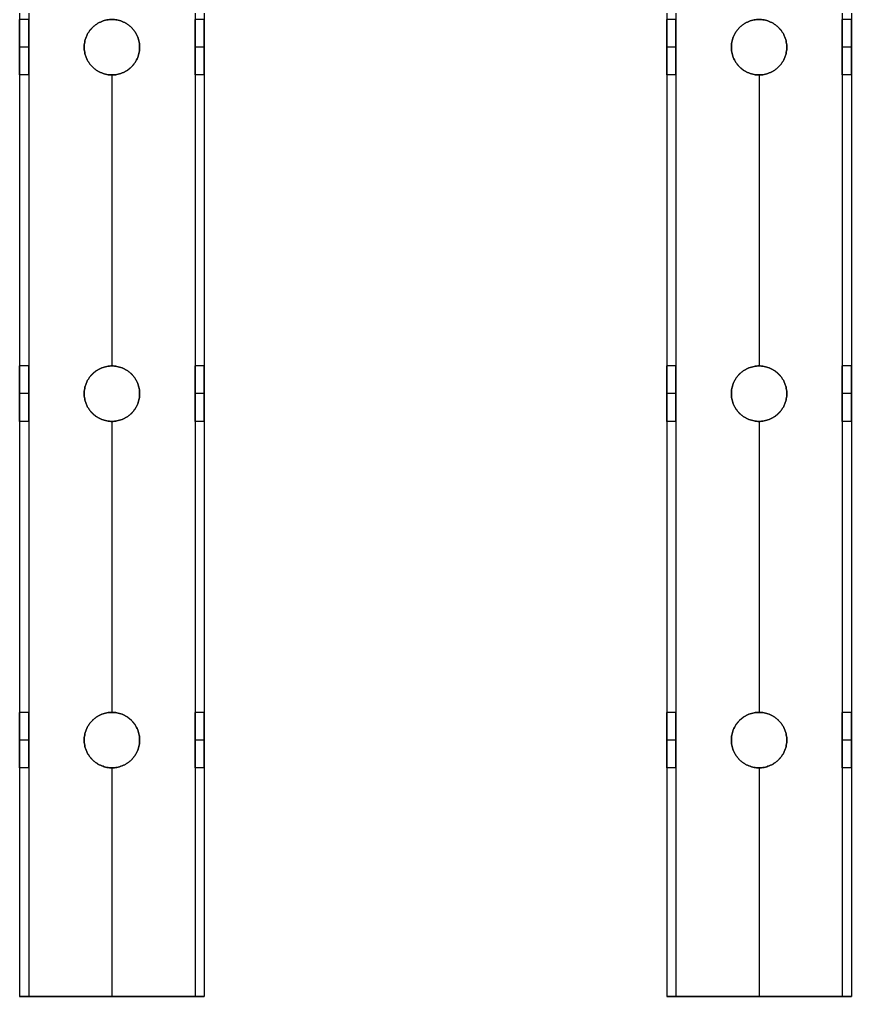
# Model space of a CAD drawing. Header units: millimetres. Extents: x 1279 to 9834, y -699 to 998.
# Drawn here: x 1538.6 to 1718.7, y -567 to -355.5 of the extents above; entities that cross this region are included whole.
import ezdxf

# ---------------------------------------------------------------- set-up
doc = ezdxf.new("R2010")
doc.units = ezdxf.units.MM
doc.header["$MEASUREMENT"] = 0
doc.layers.add('staal', color=7, linetype='Continuous', true_color=0x4c4c4c)

msp = doc.modelspace()

# ---------------------------------------------------------------- linework, layer by layer
at = {"layer": 'staal'}
for p, q in [((1540.62, -355.46, 1847.98), (1538.62, -355.46, 1847.98)), ((1558.62, -355.46, 1827.98), (1558.62, -355.46, 1829.98)), ((1578.62, -355.46, 1847.98), (1576.62, -355.46, 1847.98)), ((1680.7, -355.46, 1847.98), (1678.7, -355.46, 1847.98)), ((1698.7, -355.46, 1827.98), (1698.7, -355.46, 1829.98)), ((1718.7, -355.46, 1847.98), (1716.7, -355.46, 1847.98)), ((1540.62, -361.46, 1853.98), (1538.62, -361.46, 1853.98)), ((1540.62, -361.46, 1841.98), (1538.62, -361.46, 1841.98)), ((1552.62, -361.46, 1865.98), (1552.62, -361.46, 1867.98)), ((1552.62, -361.46, 1827.98), (1552.62, -361.46, 1829.98)), ((1564.62, -361.46, 1865.98), (1564.62, -361.46, 1867.98)), ((1564.62, -361.46, 1827.98), (1564.62, -361.46, 1829.98)), ((1578.62, -361.46, 1853.98), (1576.62, -361.46, 1853.98)), ((1578.62, -361.46, 1841.98), (1576.62, -361.46, 1841.98)), ((1680.7, -361.46, 1853.98), (1678.7, -361.46, 1853.98)), ((1680.7, -361.46, 1841.98), (1678.7, -361.46, 1841.98)), ((1692.7, -361.46, 1865.98), (1692.7, -361.46, 1867.98)), ((1692.7, -361.46, 1827.98), (1692.7, -361.46, 1829.98)), ((1704.7, -361.46, 1865.98), (1704.7, -361.46, 1867.98)), ((1704.7, -361.46, 1827.98), (1704.7, -361.46, 1829.98)), ((1718.7, -361.46, 1853.98), (1716.7, -361.46, 1853.98)), ((1718.7, -361.46, 1841.98), (1716.7, -361.46, 1841.98)), ((1540.62, -367.46, 1847.98), (1538.62, -367.46, 1847.98)), ((1558.62, -367.46, 1865.98), (1558.62, -367.46, 1867.98)), ((1558.62, -367.46, 1827.98), (1558.62, -367.46, 1829.98)), ((1578.62, -367.46, 1847.98), (1576.62, -367.46, 1847.98)), ((1680.7, -367.46, 1847.98), (1678.7, -367.46, 1847.98)), ((1698.7, -367.46, 1865.98), (1698.7, -367.46, 1867.98)), ((1698.7, -367.46, 1827.98), (1698.7, -367.46, 1829.98)), ((1718.7, -367.46, 1847.98), (1716.7, -367.46, 1847.98)), ((1540.62, -430.46, 1847.98), (1538.62, -430.46, 1847.98)), ((1558.62, -430.46, 1865.98), (1558.62, -430.46, 1867.98)), ((1558.62, -430.46, 1827.98), (1558.62, -430.46, 1829.98)), ((1578.62, -430.46, 1847.98), (1576.62, -430.46, 1847.98)), ((1680.7, -430.46, 1847.98), (1678.7, -430.46, 1847.98)), ((1698.7, -430.46, 1865.98), (1698.7, -430.46, 1867.98)), ((1698.7, -430.46, 1827.98), (1698.7, -430.46, 1829.98)), ((1718.7, -430.46, 1847.98), (1716.7, -430.46, 1847.98)), ((1540.62, -436.46, 1853.98), (1538.62, -436.46, 1853.98)), ((1540.62, -436.46, 1841.98), (1538.62, -436.46, 1841.98)), ((1552.62, -436.46, 1865.98), (1552.62, -436.46, 1867.98)), ((1552.62, -436.46, 1827.98), (1552.62, -436.46, 1829.98)), ((1564.62, -436.46, 1865.98), (1564.62, -436.46, 1867.98)), ((1564.62, -436.46, 1827.98), (1564.62, -436.46, 1829.98)), ((1578.62, -436.46, 1853.98), (1576.62, -436.46, 1853.98)), ((1578.62, -436.46, 1841.98), (1576.62, -436.46, 1841.98)), ((1680.7, -436.46, 1853.98), (1678.7, -436.46, 1853.98)), ((1680.7, -436.46, 1841.98), (1678.7, -436.46, 1841.98)), ((1692.7, -436.46, 1865.98), (1692.7, -436.46, 1867.98)), ((1692.7, -436.46, 1827.98), (1692.7, -436.46, 1829.98)), ((1704.7, -436.46, 1865.98), (1704.7, -436.46, 1867.98)), ((1704.7, -436.46, 1827.98), (1704.7, -436.46, 1829.98)), ((1718.7, -436.46, 1853.98), (1716.7, -436.46, 1853.98)), ((1718.7, -436.46, 1841.98), (1716.7, -436.46, 1841.98)), ((1540.62, -442.46, 1847.98), (1538.62, -442.46, 1847.98)), ((1558.62, -442.46, 1865.98), (1558.62, -442.46, 1867.98)), ((1558.62, -442.46, 1827.98), (1558.62, -442.46, 1829.98)), ((1578.62, -442.46, 1847.98), (1576.62, -442.46, 1847.98)), ((1680.7, -442.46, 1847.98), (1678.7, -442.46, 1847.98)), ((1698.7, -442.46, 1865.98), (1698.7, -442.46, 1867.98)), ((1698.7, -442.46, 1827.98), (1698.7, -442.46, 1829.98)), ((1718.7, -442.46, 1847.98), (1716.7, -442.46, 1847.98)), ((1540.62, -505.46, 1847.98), (1538.62, -505.46, 1847.98)), ((1558.62, -505.46, 1865.98), (1558.62, -505.46, 1867.98)), ((1558.62, -505.46, 1827.98), (1558.62, -505.46, 1829.98)), ((1578.62, -505.46, 1847.98), (1576.62, -505.46, 1847.98)), ((1680.7, -505.46, 1847.98), (1678.7, -505.46, 1847.98)), ((1698.7, -505.46, 1865.98), (1698.7, -505.46, 1867.98)), ((1698.7, -505.46, 1827.98), (1698.7, -505.46, 1829.98)), ((1718.7, -505.46, 1847.98), (1716.7, -505.46, 1847.98)), ((1540.62, -511.46, 1853.98), (1538.62, -511.46, 1853.98)), ((1540.62, -511.46, 1841.98), (1538.62, -511.46, 1841.98)), ((1552.62, -511.46, 1865.98), (1552.62, -511.46, 1867.98)), ((1552.62, -511.46, 1827.98), (1552.62, -511.46, 1829.98)), ((1564.62, -511.46, 1865.98), (1564.62, -511.46, 1867.98)), ((1564.62, -511.46, 1827.98), (1564.62, -511.46, 1829.98)), ((1578.62, -511.46, 1853.98), (1576.62, -511.46, 1853.98)), ((1578.62, -511.46, 1841.98), (1576.62, -511.46, 1841.98)), ((1680.7, -511.46, 1853.98), (1678.7, -511.46, 1853.98)), ((1680.7, -511.46, 1841.98), (1678.7, -511.46, 1841.98)), ((1692.7, -511.46, 1865.98), (1692.7, -511.46, 1867.98)), ((1692.7, -511.46, 1827.98), (1692.7, -511.46, 1829.98)), ((1704.7, -511.46, 1865.98), (1704.7, -511.46, 1867.98)), ((1704.7, -511.46, 1827.98), (1704.7, -511.46, 1829.98)), ((1718.7, -511.46, 1853.98), (1716.7, -511.46, 1853.98)), ((1718.7, -511.46, 1841.98), (1716.7, -511.46, 1841.98)), ((1540.62, -517.46, 1847.98), (1538.62, -517.46, 1847.98)), ((1558.62, -517.46, 1865.98), (1558.62, -517.46, 1867.98)), ((1558.62, -517.46, 1827.98), (1558.62, -517.46, 1829.98)), ((1578.62, -517.46, 1847.98), (1576.62, -517.46, 1847.98)), ((1680.7, -517.46, 1847.98), (1678.7, -517.46, 1847.98)), ((1698.7, -517.46, 1865.98), (1698.7, -517.46, 1867.98)), ((1698.7, -517.46, 1827.98), (1698.7, -517.46, 1829.98)), ((1718.7, -517.46, 1847.98), (1716.7, -517.46, 1847.98)), ((1538.62, -566.96, 1847.98), (1540.62, -566.96, 1847.98)), ((1558.62, -566.96, 1827.98), (1558.62, -566.96, 1829.98)), ((1558.62, -566.96, 1865.98), (1558.62, -566.96, 1867.98)), ((1576.62, -566.96, 1847.98), (1578.62, -566.96, 1847.98)), ((1678.7, -566.96, 1847.98), (1680.7, -566.96, 1847.98)), ((1698.7, -566.96, 1827.98), (1698.7, -566.96, 1829.98)), ((1698.7, -566.96, 1865.98), (1698.7, -566.96, 1867.98)), ((1716.7, -566.96, 1847.98), (1718.7, -566.96, 1847.98))]:
    msp.add_line(p, q, dxfattribs=at)
for points in [[(1538.62, 669.04, 1827.98), (1538.62, 51.04, 1827.98), (1538.62, -566.96, 1827.98)], [(1538.62, 669.04, 1867.98), (1538.62, 51.04, 1867.98), (1538.62, -566.96, 1867.98)], [(1540.62, 669.04, 1865.98), (1540.62, 51.04, 1865.98), (1540.62, -566.96, 1865.98)], [(1540.62, 669.04, 1829.98), (1540.62, 51.04, 1829.98), (1540.62, -566.96, 1829.98)], [(1576.62, 669.04, 1865.98), (1576.62, 51.04, 1865.98), (1576.62, -566.96, 1865.98)], [(1576.62, 669.04, 1829.98), (1576.62, 51.04, 1829.98), (1576.62, -566.96, 1829.98)], [(1578.62, 669.04, 1827.98), (1578.62, 51.04, 1827.98), (1578.62, -566.96, 1827.98)], [(1578.62, 669.04, 1867.98), (1578.62, 51.04, 1867.98), (1578.62, -566.96, 1867.98)], [(1678.7, 669.04, 1827.98), (1678.7, 51.04, 1827.98), (1678.7, -566.96, 1827.98)], [(1678.7, 669.04, 1867.98), (1678.7, 51.04, 1867.98), (1678.7, -566.96, 1867.98)], [(1680.7, 669.04, 1865.98), (1680.7, 51.04, 1865.98), (1680.7, -566.96, 1865.98)], [(1680.7, 669.04, 1829.98), (1680.7, 51.04, 1829.98), (1680.7, -566.96, 1829.98)], [(1716.7, 669.04, 1865.98), (1716.7, 51.04, 1865.98), (1716.7, -566.96, 1865.98)], [(1716.7, 669.04, 1829.98), (1716.7, 51.04, 1829.98), (1716.7, -566.96, 1829.98)], [(1718.7, 669.04, 1827.98), (1718.7, 51.04, 1827.98), (1718.7, -566.96, 1827.98)], [(1718.7, 669.04, 1867.98), (1718.7, 51.04, 1867.98), (1718.7, -566.96, 1867.98)], [(1538.62, -367.46, 1847.98), (1538.62, -398.96, 1847.98), (1538.62, -430.46, 1847.98)], [(1540.62, -367.46, 1847.98), (1540.62, -398.96, 1847.98), (1540.62, -430.46, 1847.98)], [(1558.62, -367.46, 1827.98), (1558.62, -398.96, 1827.98), (1558.62, -430.46, 1827.98)], [(1558.62, -367.46, 1867.98), (1558.62, -398.96, 1867.98), (1558.62, -430.46, 1867.98)], [(1558.62, -367.46, 1865.98), (1558.62, -398.96, 1865.98), (1558.62, -430.46, 1865.98)], [(1558.62, -367.46, 1829.98), (1558.62, -398.96, 1829.98), (1558.62, -430.46, 1829.98)], [(1576.62, -367.46, 1847.98), (1576.62, -398.96, 1847.98), (1576.62, -430.46, 1847.98)], [(1578.62, -367.46, 1847.98), (1578.62, -398.96, 1847.98), (1578.62, -430.46, 1847.98)], [(1678.7, -367.46, 1847.98), (1678.7, -398.96, 1847.98), (1678.7, -430.46, 1847.98)], [(1680.7, -367.46, 1847.98), (1680.7, -398.96, 1847.98), (1680.7, -430.46, 1847.98)], [(1698.7, -367.46, 1827.98), (1698.7, -398.96, 1827.98), (1698.7, -430.46, 1827.98)], [(1698.7, -367.46, 1867.98), (1698.7, -398.96, 1867.98), (1698.7, -430.46, 1867.98)], [(1698.7, -367.46, 1865.98), (1698.7, -398.96, 1865.98), (1698.7, -430.46, 1865.98)], [(1698.7, -367.46, 1829.98), (1698.7, -398.96, 1829.98), (1698.7, -430.46, 1829.98)], [(1716.7, -367.46, 1847.98), (1716.7, -398.96, 1847.98), (1716.7, -430.46, 1847.98)], [(1718.7, -367.46, 1847.98), (1718.7, -398.96, 1847.98), (1718.7, -430.46, 1847.98)], [(1538.62, -442.46, 1847.98), (1538.62, -473.96, 1847.98), (1538.62, -505.46, 1847.98)], [(1540.62, -442.46, 1847.98), (1540.62, -473.96, 1847.98), (1540.62, -505.46, 1847.98)], [(1558.62, -442.46, 1827.98), (1558.62, -473.96, 1827.98), (1558.62, -505.46, 1827.98)], [(1558.62, -442.46, 1867.98), (1558.62, -473.96, 1867.98), (1558.62, -505.46, 1867.98)], [(1558.62, -442.46, 1865.98), (1558.62, -473.96, 1865.98), (1558.62, -505.46, 1865.98)], [(1558.62, -442.46, 1829.98), (1558.62, -473.96, 1829.98), (1558.62, -505.46, 1829.98)], [(1576.62, -442.46, 1847.98), (1576.62, -473.96, 1847.98), (1576.62, -505.46, 1847.98)], [(1578.62, -442.46, 1847.98), (1578.62, -473.96, 1847.98), (1578.62, -505.46, 1847.98)], [(1678.7, -442.46, 1847.98), (1678.7, -473.96, 1847.98), (1678.7, -505.46, 1847.98)], [(1680.7, -442.46, 1847.98), (1680.7, -473.96, 1847.98), (1680.7, -505.46, 1847.98)], [(1698.7, -442.46, 1827.98), (1698.7, -473.96, 1827.98), (1698.7, -505.46, 1827.98)], [(1698.7, -442.46, 1867.98), (1698.7, -473.96, 1867.98), (1698.7, -505.46, 1867.98)], [(1698.7, -442.46, 1865.98), (1698.7, -473.96, 1865.98), (1698.7, -505.46, 1865.98)], [(1698.7, -442.46, 1829.98), (1698.7, -473.96, 1829.98), (1698.7, -505.46, 1829.98)], [(1716.7, -442.46, 1847.98), (1716.7, -473.96, 1847.98), (1716.7, -505.46, 1847.98)], [(1718.7, -442.46, 1847.98), (1718.7, -473.96, 1847.98), (1718.7, -505.46, 1847.98)], [(1538.62, -517.46, 1847.98), (1538.62, -542.21, 1847.98), (1538.62, -566.96, 1847.98)], [(1540.62, -517.46, 1847.98), (1540.62, -542.21, 1847.98), (1540.62, -566.96, 1847.98)], [(1558.62, -517.46, 1827.98), (1558.62, -542.21, 1827.98), (1558.62, -566.96, 1827.98)], [(1558.62, -517.46, 1867.98), (1558.62, -542.21, 1867.98), (1558.62, -566.96, 1867.98)], [(1558.62, -517.46, 1865.98), (1558.62, -542.21, 1865.98), (1558.62, -566.96, 1865.98)], [(1558.62, -517.46, 1829.98), (1558.62, -542.21, 1829.98), (1558.62, -566.96, 1829.98)], [(1576.62, -517.46, 1847.98), (1576.62, -542.21, 1847.98), (1576.62, -566.96, 1847.98)], [(1578.62, -517.46, 1847.98), (1578.62, -542.21, 1847.98), (1578.62, -566.96, 1847.98)], [(1678.7, -517.46, 1847.98), (1678.7, -542.21, 1847.98), (1678.7, -566.96, 1847.98)], [(1680.7, -517.46, 1847.98), (1680.7, -542.21, 1847.98), (1680.7, -566.96, 1847.98)], [(1698.7, -517.46, 1827.98), (1698.7, -542.21, 1827.98), (1698.7, -566.96, 1827.98)], [(1698.7, -517.46, 1867.98), (1698.7, -542.21, 1867.98), (1698.7, -566.96, 1867.98)], [(1698.7, -517.46, 1865.98), (1698.7, -542.21, 1865.98), (1698.7, -566.96, 1865.98)], [(1698.7, -517.46, 1829.98), (1698.7, -542.21, 1829.98), (1698.7, -566.96, 1829.98)], [(1716.7, -517.46, 1847.98), (1716.7, -542.21, 1847.98), (1716.7, -566.96, 1847.98)], [(1718.7, -517.46, 1847.98), (1718.7, -542.21, 1847.98), (1718.7, -566.96, 1847.98)], [(1538.62, -566.96, 1827.98), (1558.62, -566.96, 1827.98), (1578.62, -566.96, 1827.98)], [(1578.62, -566.96, 1867.98), (1558.62, -566.96, 1867.98), (1538.62, -566.96, 1867.98)], [(1538.62, -566.96, 1867.98), (1538.62, -566.96, 1847.98), (1538.62, -566.96, 1827.98)], [(1540.62, -566.96, 1829.98), (1540.62, -566.96, 1847.98), (1540.62, -566.96, 1865.98)], [(1540.62, -566.96, 1865.98), (1558.62, -566.96, 1865.98), (1576.62, -566.96, 1865.98)], [(1576.62, -566.96, 1829.98), (1558.62, -566.96, 1829.98), (1540.62, -566.96, 1829.98)], [(1576.62, -566.96, 1865.98), (1576.62, -566.96, 1847.98), (1576.62, -566.96, 1829.98)], [(1578.62, -566.96, 1827.98), (1578.62, -566.96, 1847.98), (1578.62, -566.96, 1867.98)], [(1678.7, -566.96, 1827.98), (1698.7, -566.96, 1827.98), (1718.7, -566.96, 1827.98)], [(1718.7, -566.96, 1867.98), (1698.7, -566.96, 1867.98), (1678.7, -566.96, 1867.98)], [(1678.7, -566.96, 1867.98), (1678.7, -566.96, 1847.98), (1678.7, -566.96, 1827.98)], [(1680.7, -566.96, 1829.98), (1680.7, -566.96, 1847.98), (1680.7, -566.96, 1865.98)], [(1680.7, -566.96, 1865.98), (1698.7, -566.96, 1865.98), (1716.7, -566.96, 1865.98)], [(1716.7, -566.96, 1829.98), (1698.7, -566.96, 1829.98), (1680.7, -566.96, 1829.98)], [(1716.7, -566.96, 1865.98), (1716.7, -566.96, 1847.98), (1716.7, -566.96, 1829.98)], [(1718.7, -566.96, 1827.98), (1718.7, -566.96, 1847.98), (1718.7, -566.96, 1867.98)]]:
    msp.add_open_spline(points, degree=2, dxfattribs=at)
for points, weights, knots in [([(1538.62, -361.46, 1853.98), (1538.62, -367.46, 1853.98), (1538.62, -367.46, 1847.98), (1538.62, -367.46, 1841.98), (1538.62, -361.46, 1841.98), (1538.62, -355.46, 1841.98), (1538.62, -355.46, 1847.98), (1538.62, -355.46, 1853.98), (1538.62, -361.46, 1853.98)], [1, 0.707106781187, 1, 0.707106781187, 1, 0.707106781187, 1, 0.707106781187, 1], [0, 0, 0, 7.853982, 7.853982, 15.707963, 15.707963, 23.561945, 23.561945, 31.415927, 31.415927, 31.415927]), ([(1540.62, -361.46, 1853.98), (1540.62, -355.46, 1853.98), (1540.62, -355.46, 1847.98), (1540.62, -355.46, 1841.98), (1540.62, -361.46, 1841.98), (1540.62, -367.46, 1841.98), (1540.62, -367.46, 1847.98), (1540.62, -367.46, 1853.98), (1540.62, -361.46, 1853.98)], [1, 0.707106781187, 1, 0.707106781187, 1, 0.707106781187, 1, 0.707106781187, 1], [-31.415927, -31.415927, -31.415927, -23.561945, -23.561945, -15.707963, -15.707963, -7.853982, -7.853982, 0, 0, 0]), ([(1552.62, -361.46, 1827.98), (1552.62, -367.46, 1827.98), (1558.62, -367.46, 1827.98), (1564.62, -367.46, 1827.98), (1564.62, -361.46, 1827.98), (1564.62, -355.46, 1827.98), (1558.62, -355.46, 1827.98), (1552.62, -355.46, 1827.98), (1552.62, -361.46, 1827.98)], [1, 0.707106781187, 1, 0.707106781187, 1, 0.707106781187, 1, 0.707106781187, 1], [0, 0, 0, 7.853982, 7.853982, 15.707963, 15.707963, 23.561945, 23.561945, 31.415927, 31.415927, 31.415927]), ([(1552.62, -361.46, 1867.98), (1552.62, -355.46, 1867.98), (1558.62, -355.46, 1867.98), (1564.62, -355.46, 1867.98), (1564.62, -361.46, 1867.98), (1564.62, -367.46, 1867.98), (1558.62, -367.46, 1867.98), (1552.62, -367.46, 1867.98), (1552.62, -361.46, 1867.98)], [1, 0.707106781187, 1, 0.707106781187, 1, 0.707106781187, 1, 0.707106781187, 1], [-31.415927, -31.415927, -31.415927, -23.561945, -23.561945, -15.707963, -15.707963, -7.853982, -7.853982, 0, 0, 0]), ([(1552.62, -361.46, 1865.98), (1552.62, -367.46, 1865.98), (1558.62, -367.46, 1865.98), (1564.62, -367.46, 1865.98), (1564.62, -361.46, 1865.98), (1564.62, -355.46, 1865.98), (1558.62, -355.46, 1865.98), (1552.62, -355.46, 1865.98), (1552.62, -361.46, 1865.98)], [0.999999860338, 0.707106851018, 1, 0.707106781187, 1, 0.707106781187, 1, 0.707106851018, 0.999999860338], [0, 0, 0, 7.853981, 7.853981, 15.707963, 15.707963, 23.561946, 23.561946, 31.415927, 31.415927, 31.415927]), ([(1552.62, -361.46, 1829.98), (1552.62, -355.46, 1829.98), (1558.62, -355.46, 1829.98), (1564.62, -355.46, 1829.98), (1564.62, -361.46, 1829.98), (1564.62, -367.46, 1829.98), (1558.62, -367.46, 1829.98), (1552.62, -367.46, 1829.98), (1552.62, -361.46, 1829.98)], [0.999999860338, 0.707106851018, 1, 0.707106781187, 1, 0.707106781187, 1, 0.707106851018, 0.999999860338], [-31.415927, -31.415927, -31.415927, -23.561946, -23.561946, -15.707963, -15.707963, -7.853981, -7.853981, 0, 0, 0]), ([(1552.62, -361.46, 1827.98), (1552.62, -367.46, 1827.98), (1558.62, -367.46, 1827.98), (1564.62, -367.46, 1827.98), (1564.62, -361.46, 1827.98), (1564.62, -355.46, 1827.98), (1558.62, -355.46, 1827.98), (1552.62, -355.46, 1827.98), (1552.62, -361.46, 1827.98)], [1, 0.707106781187, 1, 0.707106781187, 1, 0.707106781187, 1, 0.707106781187, 1], [0, 0, 0, 7.853982, 7.853982, 15.707963, 15.707963, 23.561945, 23.561945, 31.415927, 31.415927, 31.415927]), ([(1576.62, -361.46, 1853.98), (1576.62, -367.46, 1853.98), (1576.62, -367.46, 1847.98), (1576.62, -367.46, 1841.98), (1576.62, -361.46, 1841.98), (1576.62, -355.46, 1841.98), (1576.62, -355.46, 1847.98), (1576.62, -355.46, 1853.98), (1576.62, -361.46, 1853.98)], [1, 0.707106781187, 1, 0.707106781187, 1, 0.707106781187, 1, 0.707106781187, 1], [0, 0, 0, 7.853982, 7.853982, 15.707963, 15.707963, 23.561945, 23.561945, 31.415927, 31.415927, 31.415927]), ([(1578.62, -361.46, 1853.98), (1578.62, -355.46, 1853.98), (1578.62, -355.46, 1847.98), (1578.62, -355.46, 1841.98), (1578.62, -361.46, 1841.98), (1578.62, -367.46, 1841.98), (1578.62, -367.46, 1847.98), (1578.62, -367.46, 1853.98), (1578.62, -361.46, 1853.98)], [1, 0.707106781187, 1, 0.707106781187, 1, 0.707106781187, 1, 0.707106781187, 1], [-31.415927, -31.415927, -31.415927, -23.561945, -23.561945, -15.707963, -15.707963, -7.853982, -7.853982, 0, 0, 0]), ([(1678.7, -361.46, 1853.98), (1678.7, -367.46, 1853.98), (1678.7, -367.46, 1847.98), (1678.7, -367.46, 1841.98), (1678.7, -361.46, 1841.98), (1678.7, -355.46, 1841.98), (1678.7, -355.46, 1847.98), (1678.7, -355.46, 1853.98), (1678.7, -361.46, 1853.98)], [1, 0.707106781187, 1, 0.707106781187, 1, 0.707106781187, 1, 0.707106781187, 1], [0, 0, 0, 7.853982, 7.853982, 15.707963, 15.707963, 23.561945, 23.561945, 31.415927, 31.415927, 31.415927]), ([(1680.7, -361.46, 1853.98), (1680.7, -355.46, 1853.98), (1680.7, -355.46, 1847.98), (1680.7, -355.46, 1841.98), (1680.7, -361.46, 1841.98), (1680.7, -367.46, 1841.98), (1680.7, -367.46, 1847.98), (1680.7, -367.46, 1853.98), (1680.7, -361.46, 1853.98)], [1, 0.707106781187, 1, 0.707106781187, 1, 0.707106781187, 1, 0.707106781187, 1], [-31.415927, -31.415927, -31.415927, -23.561945, -23.561945, -15.707963, -15.707963, -7.853982, -7.853982, 0, 0, 0]), ([(1692.7, -361.46, 1827.98), (1692.7, -367.46, 1827.98), (1698.7, -367.46, 1827.98), (1704.7, -367.46, 1827.98), (1704.7, -361.46, 1827.98), (1704.7, -355.46, 1827.98), (1698.7, -355.46, 1827.98), (1692.7, -355.46, 1827.98), (1692.7, -361.46, 1827.98)], [1, 0.707106781187, 1, 0.707106781187, 1, 0.707106781187, 1, 0.707106781187, 1], [0, 0, 0, 7.853982, 7.853982, 15.707963, 15.707963, 23.561945, 23.561945, 31.415927, 31.415927, 31.415927]), ([(1692.7, -361.46, 1867.98), (1692.7, -355.46, 1867.98), (1698.7, -355.46, 1867.98), (1704.7, -355.46, 1867.98), (1704.7, -361.46, 1867.98), (1704.7, -367.46, 1867.98), (1698.7, -367.46, 1867.98), (1692.7, -367.46, 1867.98), (1692.7, -361.46, 1867.98)], [1, 0.707106781187, 1, 0.707106781187, 1, 0.707106781187, 1, 0.707106781187, 1], [-31.415927, -31.415927, -31.415927, -23.561945, -23.561945, -15.707963, -15.707963, -7.853982, -7.853982, 0, 0, 0]), ([(1692.7, -361.46, 1865.98), (1692.7, -367.46, 1865.98), (1698.7, -367.46, 1865.98), (1704.7, -367.46, 1865.98), (1704.7, -361.46, 1865.98), (1704.7, -355.46, 1865.98), (1698.7, -355.46, 1865.98), (1692.7, -355.46, 1865.98), (1692.7, -361.46, 1865.98)], [0.999999860338, 0.707106851018, 1, 0.707106781187, 1, 0.707106781187, 1, 0.707106851018, 0.999999860338], [0, 0, 0, 7.853981, 7.853981, 15.707963, 15.707963, 23.561946, 23.561946, 31.415927, 31.415927, 31.415927]), ([(1692.7, -361.46, 1829.98), (1692.7, -355.46, 1829.98), (1698.7, -355.46, 1829.98), (1704.7, -355.46, 1829.98), (1704.7, -361.46, 1829.98), (1704.7, -367.46, 1829.98), (1698.7, -367.46, 1829.98), (1692.7, -367.46, 1829.98), (1692.7, -361.46, 1829.98)], [0.999999860338, 0.707106851018, 1, 0.707106781187, 1, 0.707106781187, 1, 0.707106851018, 0.999999860338], [-31.415927, -31.415927, -31.415927, -23.561946, -23.561946, -15.707963, -15.707963, -7.853981, -7.853981, 0, 0, 0]), ([(1692.7, -361.46, 1827.98), (1692.7, -367.46, 1827.98), (1698.7, -367.46, 1827.98), (1704.7, -367.46, 1827.98), (1704.7, -361.46, 1827.98), (1704.7, -355.46, 1827.98), (1698.7, -355.46, 1827.98), (1692.7, -355.46, 1827.98), (1692.7, -361.46, 1827.98)], [1, 0.707106781187, 1, 0.707106781187, 1, 0.707106781187, 1, 0.707106781187, 1], [0, 0, 0, 7.853982, 7.853982, 15.707963, 15.707963, 23.561945, 23.561945, 31.415927, 31.415927, 31.415927]), ([(1716.7, -361.46, 1853.98), (1716.7, -367.46, 1853.98), (1716.7, -367.46, 1847.98), (1716.7, -367.46, 1841.98), (1716.7, -361.46, 1841.98), (1716.7, -355.46, 1841.98), (1716.7, -355.46, 1847.98), (1716.7, -355.46, 1853.98), (1716.7, -361.46, 1853.98)], [1, 0.707106781187, 1, 0.707106781187, 1, 0.707106781187, 1, 0.707106781187, 1], [0, 0, 0, 7.853982, 7.853982, 15.707963, 15.707963, 23.561945, 23.561945, 31.415927, 31.415927, 31.415927]), ([(1718.7, -361.46, 1853.98), (1718.7, -355.46, 1853.98), (1718.7, -355.46, 1847.98), (1718.7, -355.46, 1841.98), (1718.7, -361.46, 1841.98), (1718.7, -367.46, 1841.98), (1718.7, -367.46, 1847.98), (1718.7, -367.46, 1853.98), (1718.7, -361.46, 1853.98)], [1, 0.707106781187, 1, 0.707106781187, 1, 0.707106781187, 1, 0.707106781187, 1], [-31.415927, -31.415927, -31.415927, -23.561945, -23.561945, -15.707963, -15.707963, -7.853982, -7.853982, 0, 0, 0]), ([(1538.62, -436.46, 1853.98), (1538.62, -442.46, 1853.98), (1538.62, -442.46, 1847.98), (1538.62, -442.46, 1841.98), (1538.62, -436.46, 1841.98), (1538.62, -430.46, 1841.98), (1538.62, -430.46, 1847.98), (1538.62, -430.46, 1853.98), (1538.62, -436.46, 1853.98)], [1, 0.707106781187, 1, 0.707106781187, 1, 0.707106781187, 1, 0.707106781187, 1], [0, 0, 0, 7.853982, 7.853982, 15.707963, 15.707963, 23.561945, 23.561945, 31.415927, 31.415927, 31.415927]), ([(1540.62, -436.46, 1853.98), (1540.62, -430.46, 1853.98), (1540.62, -430.46, 1847.98), (1540.62, -430.46, 1841.98), (1540.62, -436.46, 1841.98), (1540.62, -442.46, 1841.98), (1540.62, -442.46, 1847.98), (1540.62, -442.46, 1853.98), (1540.62, -436.46, 1853.98)], [1, 0.707106781187, 1, 0.707106781187, 1, 0.707106781187, 1, 0.707106781187, 1], [-31.415927, -31.415927, -31.415927, -23.561945, -23.561945, -15.707963, -15.707963, -7.853982, -7.853982, 0, 0, 0]), ([(1552.62, -436.46, 1827.98), (1552.62, -442.46, 1827.98), (1558.62, -442.46, 1827.98), (1564.62, -442.46, 1827.98), (1564.62, -436.46, 1827.98), (1564.62, -430.46, 1827.98), (1558.62, -430.46, 1827.98), (1552.62, -430.46, 1827.98), (1552.62, -436.46, 1827.98)], [1, 0.707106781187, 1, 0.707106781187, 1, 0.707106781187, 1, 0.707106781187, 1], [0, 0, 0, 7.853982, 7.853982, 15.707963, 15.707963, 23.561945, 23.561945, 31.415927, 31.415927, 31.415927]), ([(1552.62, -436.46, 1867.98), (1552.62, -430.46, 1867.98), (1558.62, -430.46, 1867.98), (1564.62, -430.46, 1867.98), (1564.62, -436.46, 1867.98), (1564.62, -442.46, 1867.98), (1558.62, -442.46, 1867.98), (1552.62, -442.46, 1867.98), (1552.62, -436.46, 1867.98)], [1, 0.707106781187, 1, 0.707106781187, 1, 0.707106781187, 1, 0.707106781187, 1], [-31.415927, -31.415927, -31.415927, -23.561945, -23.561945, -15.707963, -15.707963, -7.853982, -7.853982, 0, 0, 0]), ([(1552.62, -436.46, 1865.98), (1552.62, -442.46, 1865.98), (1558.62, -442.46, 1865.98), (1564.62, -442.46, 1865.98), (1564.62, -436.46, 1865.98), (1564.62, -430.46, 1865.98), (1558.62, -430.46, 1865.98), (1552.62, -430.46, 1865.98), (1552.62, -436.46, 1865.98)], [1, 0.707106781187, 1, 0.707106781187, 1, 0.707106781187, 1, 0.707106781187, 1], [0, 0, 0, 7.853982, 7.853982, 15.707963, 15.707963, 23.561945, 23.561945, 31.415927, 31.415927, 31.415927]), ([(1552.62, -436.46, 1829.98), (1552.62, -430.46, 1829.98), (1558.62, -430.46, 1829.98), (1564.62, -430.46, 1829.98), (1564.62, -436.46, 1829.98), (1564.62, -442.46, 1829.98), (1558.62, -442.46, 1829.98), (1552.62, -442.46, 1829.98), (1552.62, -436.46, 1829.98)], [1, 0.707106781187, 1, 0.707106781187, 1, 0.707106781187, 1, 0.707106781187, 1], [-31.415927, -31.415927, -31.415927, -23.561945, -23.561945, -15.707963, -15.707963, -7.853982, -7.853982, 0, 0, 0]), ([(1552.62, -436.46, 1827.98), (1552.62, -442.46, 1827.98), (1558.62, -442.46, 1827.98), (1564.62, -442.46, 1827.98), (1564.62, -436.46, 1827.98), (1564.62, -430.46, 1827.98), (1558.62, -430.46, 1827.98), (1552.62, -430.46, 1827.98), (1552.62, -436.46, 1827.98)], [1, 0.707106781187, 1, 0.707106781187, 1, 0.707106781187, 1, 0.707106781187, 1], [0, 0, 0, 7.853982, 7.853982, 15.707963, 15.707963, 23.561945, 23.561945, 31.415927, 31.415927, 31.415927]), ([(1576.62, -436.46, 1853.98), (1576.62, -442.46, 1853.98), (1576.62, -442.46, 1847.98), (1576.62, -442.46, 1841.98), (1576.62, -436.46, 1841.98), (1576.62, -430.46, 1841.98), (1576.62, -430.46, 1847.98), (1576.62, -430.46, 1853.98), (1576.62, -436.46, 1853.98)], [1, 0.707106781187, 1, 0.707106781187, 1, 0.707106781187, 1, 0.707106781187, 1], [0, 0, 0, 7.853982, 7.853982, 15.707963, 15.707963, 23.561945, 23.561945, 31.415927, 31.415927, 31.415927]), ([(1578.62, -436.46, 1853.98), (1578.62, -430.46, 1853.98), (1578.62, -430.46, 1847.98), (1578.62, -430.46, 1841.98), (1578.62, -436.46, 1841.98), (1578.62, -442.46, 1841.98), (1578.62, -442.46, 1847.98), (1578.62, -442.46, 1853.98), (1578.62, -436.46, 1853.98)], [1, 0.707106781187, 1, 0.707106781187, 1, 0.707106781187, 1, 0.707106781187, 1], [-31.415927, -31.415927, -31.415927, -23.561945, -23.561945, -15.707963, -15.707963, -7.853982, -7.853982, 0, 0, 0]), ([(1678.7, -436.46, 1853.98), (1678.7, -442.46, 1853.98), (1678.7, -442.46, 1847.98), (1678.7, -442.46, 1841.98), (1678.7, -436.46, 1841.98), (1678.7, -430.46, 1841.98), (1678.7, -430.46, 1847.98), (1678.7, -430.46, 1853.98), (1678.7, -436.46, 1853.98)], [1, 0.707106781187, 1, 0.707106781187, 1, 0.707106781187, 1, 0.707106781187, 1], [0, 0, 0, 7.853982, 7.853982, 15.707963, 15.707963, 23.561945, 23.561945, 31.415927, 31.415927, 31.415927]), ([(1680.7, -436.46, 1853.98), (1680.7, -430.46, 1853.98), (1680.7, -430.46, 1847.98), (1680.7, -430.46, 1841.98), (1680.7, -436.46, 1841.98), (1680.7, -442.46, 1841.98), (1680.7, -442.46, 1847.98), (1680.7, -442.46, 1853.98), (1680.7, -436.46, 1853.98)], [1, 0.707106781187, 1, 0.707106781187, 1, 0.707106781187, 1, 0.707106781187, 1], [-31.415927, -31.415927, -31.415927, -23.561945, -23.561945, -15.707963, -15.707963, -7.853982, -7.853982, 0, 0, 0]), ([(1692.7, -436.46, 1827.98), (1692.7, -442.46, 1827.98), (1698.7, -442.46, 1827.98), (1704.7, -442.46, 1827.98), (1704.7, -436.46, 1827.98), (1704.7, -430.46, 1827.98), (1698.7, -430.46, 1827.98), (1692.7, -430.46, 1827.98), (1692.7, -436.46, 1827.98)], [1, 0.707106781187, 1, 0.707106781187, 1, 0.707106781187, 1, 0.707106781187, 1], [0, 0, 0, 7.853982, 7.853982, 15.707963, 15.707963, 23.561945, 23.561945, 31.415927, 31.415927, 31.415927]), ([(1692.7, -436.46, 1867.98), (1692.7, -430.46, 1867.98), (1698.7, -430.46, 1867.98), (1704.7, -430.46, 1867.98), (1704.7, -436.46, 1867.98), (1704.7, -442.46, 1867.98), (1698.7, -442.46, 1867.98), (1692.7, -442.46, 1867.98), (1692.7, -436.46, 1867.98)], [1, 0.707106781187, 1, 0.707106781187, 1, 0.707106781187, 1, 0.707106781187, 1], [-31.415927, -31.415927, -31.415927, -23.561945, -23.561945, -15.707963, -15.707963, -7.853982, -7.853982, 0, 0, 0]), ([(1692.7, -436.46, 1865.98), (1692.7, -442.46, 1865.98), (1698.7, -442.46, 1865.98), (1704.7, -442.46, 1865.98), (1704.7, -436.46, 1865.98), (1704.7, -430.46, 1865.98), (1698.7, -430.46, 1865.98), (1692.7, -430.46, 1865.98), (1692.7, -436.46, 1865.98)], [1, 0.707106781187, 1, 0.707106781187, 1, 0.707106781187, 1, 0.707106781187, 1], [0, 0, 0, 7.853982, 7.853982, 15.707963, 15.707963, 23.561945, 23.561945, 31.415927, 31.415927, 31.415927]), ([(1692.7, -436.46, 1829.98), (1692.7, -430.46, 1829.98), (1698.7, -430.46, 1829.98), (1704.7, -430.46, 1829.98), (1704.7, -436.46, 1829.98), (1704.7, -442.46, 1829.98), (1698.7, -442.46, 1829.98), (1692.7, -442.46, 1829.98), (1692.7, -436.46, 1829.98)], [1, 0.707106781187, 1, 0.707106781187, 1, 0.707106781187, 1, 0.707106781187, 1], [-31.415927, -31.415927, -31.415927, -23.561945, -23.561945, -15.707963, -15.707963, -7.853982, -7.853982, 0, 0, 0]), ([(1692.7, -436.46, 1827.98), (1692.7, -442.46, 1827.98), (1698.7, -442.46, 1827.98), (1704.7, -442.46, 1827.98), (1704.7, -436.46, 1827.98), (1704.7, -430.46, 1827.98), (1698.7, -430.46, 1827.98), (1692.7, -430.46, 1827.98), (1692.7, -436.46, 1827.98)], [1, 0.707106781187, 1, 0.707106781187, 1, 0.707106781187, 1, 0.707106781187, 1], [0, 0, 0, 7.853982, 7.853982, 15.707963, 15.707963, 23.561945, 23.561945, 31.415927, 31.415927, 31.415927]), ([(1716.7, -436.46, 1853.98), (1716.7, -442.46, 1853.98), (1716.7, -442.46, 1847.98), (1716.7, -442.46, 1841.98), (1716.7, -436.46, 1841.98), (1716.7, -430.46, 1841.98), (1716.7, -430.46, 1847.98), (1716.7, -430.46, 1853.98), (1716.7, -436.46, 1853.98)], [1, 0.707106781187, 1, 0.707106781187, 1, 0.707106781187, 1, 0.707106781187, 1], [0, 0, 0, 7.853982, 7.853982, 15.707963, 15.707963, 23.561945, 23.561945, 31.415927, 31.415927, 31.415927]), ([(1718.7, -436.46, 1853.98), (1718.7, -430.46, 1853.98), (1718.7, -430.46, 1847.98), (1718.7, -430.46, 1841.98), (1718.7, -436.46, 1841.98), (1718.7, -442.46, 1841.98), (1718.7, -442.46, 1847.98), (1718.7, -442.46, 1853.98), (1718.7, -436.46, 1853.98)], [1, 0.707106781187, 1, 0.707106781187, 1, 0.707106781187, 1, 0.707106781187, 1], [-31.415927, -31.415927, -31.415927, -23.561945, -23.561945, -15.707963, -15.707963, -7.853982, -7.853982, 0, 0, 0]), ([(1538.62, -511.46, 1853.98), (1538.62, -517.46, 1853.98), (1538.62, -517.46, 1847.98), (1538.62, -517.46, 1841.98), (1538.62, -511.46, 1841.98), (1538.62, -505.46, 1841.98), (1538.62, -505.46, 1847.98), (1538.62, -505.46, 1853.98), (1538.62, -511.46, 1853.98)], [1, 0.707106781187, 1, 0.707106781187, 1, 0.707106781187, 1, 0.707106781187, 1], [0, 0, 0, 7.853982, 7.853982, 15.707963, 15.707963, 23.561945, 23.561945, 31.415927, 31.415927, 31.415927]), ([(1540.62, -511.46, 1853.98), (1540.62, -505.46, 1853.98), (1540.62, -505.46, 1847.98), (1540.62, -505.46, 1841.98), (1540.62, -511.46, 1841.98), (1540.62, -517.46, 1841.98), (1540.62, -517.46, 1847.98), (1540.62, -517.46, 1853.98), (1540.62, -511.46, 1853.98)], [1, 0.707106781187, 1, 0.707106781187, 1, 0.707106781187, 1, 0.707106781187, 1], [-31.415927, -31.415927, -31.415927, -23.561945, -23.561945, -15.707963, -15.707963, -7.853982, -7.853982, 0, 0, 0]), ([(1552.62, -511.46, 1827.98), (1552.62, -517.46, 1827.98), (1558.62, -517.46, 1827.98), (1564.62, -517.46, 1827.98), (1564.62, -511.46, 1827.98), (1564.62, -505.46, 1827.98), (1558.62, -505.46, 1827.98), (1552.62, -505.46, 1827.98), (1552.62, -511.46, 1827.98)], [1, 0.707106781187, 1, 0.707106781187, 1, 0.707106781187, 1, 0.707106781187, 1], [0, 0, 0, 7.853982, 7.853982, 15.707963, 15.707963, 23.561945, 23.561945, 31.415927, 31.415927, 31.415927]), ([(1552.62, -511.46, 1867.98), (1552.62, -505.46, 1867.98), (1558.62, -505.46, 1867.98), (1564.62, -505.46, 1867.98), (1564.62, -511.46, 1867.98), (1564.62, -517.46, 1867.98), (1558.62, -517.46, 1867.98), (1552.62, -517.46, 1867.98), (1552.62, -511.46, 1867.98)], [1, 0.707106781187, 1, 0.707106781187, 1, 0.707106781187, 1, 0.707106781187, 1], [-31.415927, -31.415927, -31.415927, -23.561945, -23.561945, -15.707963, -15.707963, -7.853982, -7.853982, 0, 0, 0]), ([(1552.62, -511.46, 1865.98), (1552.62, -517.46, 1865.98), (1558.62, -517.46, 1865.98), (1564.62, -517.46, 1865.98), (1564.62, -511.46, 1865.98), (1564.62, -505.46, 1865.98), (1558.62, -505.46, 1865.98), (1552.62, -505.46, 1865.98), (1552.62, -511.46, 1865.98)], [0.999999860338, 0.707106851018, 1, 0.707106781187, 1, 0.707106781187, 1, 0.707106851018, 0.999999860338], [0, 0, 0, 7.853981, 7.853981, 15.707963, 15.707963, 23.561946, 23.561946, 31.415927, 31.415927, 31.415927]), ([(1552.62, -511.46, 1829.98), (1552.62, -505.46, 1829.98), (1558.62, -505.46, 1829.98), (1564.62, -505.46, 1829.98), (1564.62, -511.46, 1829.98), (1564.62, -517.46, 1829.98), (1558.62, -517.46, 1829.98), (1552.62, -517.46, 1829.98), (1552.62, -511.46, 1829.98)], [1, 0.707106781187, 1, 0.707106781187, 1, 0.707106781187, 1, 0.707106781187, 1], [-31.415927, -31.415927, -31.415927, -23.561945, -23.561945, -15.707963, -15.707963, -7.853982, -7.853982, 0, 0, 0]), ([(1552.62, -511.46, 1827.98), (1552.62, -517.46, 1827.98), (1558.62, -517.46, 1827.98), (1564.62, -517.46, 1827.98), (1564.62, -511.46, 1827.98), (1564.62, -505.46, 1827.98), (1558.62, -505.46, 1827.98), (1552.62, -505.46, 1827.98), (1552.62, -511.46, 1827.98)], [1, 0.707106781187, 1, 0.707106781187, 1, 0.707106781187, 1, 0.707106781187, 1], [0, 0, 0, 7.853982, 7.853982, 15.707963, 15.707963, 23.561945, 23.561945, 31.415927, 31.415927, 31.415927]), ([(1576.62, -511.46, 1853.98), (1576.62, -517.46, 1853.98), (1576.62, -517.46, 1847.98), (1576.62, -517.46, 1841.98), (1576.62, -511.46, 1841.98), (1576.62, -505.46, 1841.98), (1576.62, -505.46, 1847.98), (1576.62, -505.46, 1853.98), (1576.62, -511.46, 1853.98)], [1, 0.707106781187, 1, 0.707106781187, 1, 0.707106781187, 1, 0.707106781187, 1], [0, 0, 0, 7.853982, 7.853982, 15.707963, 15.707963, 23.561945, 23.561945, 31.415927, 31.415927, 31.415927]), ([(1578.62, -511.46, 1853.98), (1578.62, -505.46, 1853.98), (1578.62, -505.46, 1847.98), (1578.62, -505.46, 1841.98), (1578.62, -511.46, 1841.98), (1578.62, -517.46, 1841.98), (1578.62, -517.46, 1847.98), (1578.62, -517.46, 1853.98), (1578.62, -511.46, 1853.98)], [1, 0.707106781187, 1, 0.707106781187, 1, 0.707106781187, 1, 0.707106781187, 1], [-31.415927, -31.415927, -31.415927, -23.561945, -23.561945, -15.707963, -15.707963, -7.853982, -7.853982, 0, 0, 0]), ([(1678.7, -511.46, 1853.98), (1678.7, -517.46, 1853.98), (1678.7, -517.46, 1847.98), (1678.7, -517.46, 1841.98), (1678.7, -511.46, 1841.98), (1678.7, -505.46, 1841.98), (1678.7, -505.46, 1847.98), (1678.7, -505.46, 1853.98), (1678.7, -511.46, 1853.98)], [1, 0.707106781187, 1, 0.707106781187, 1, 0.707106781187, 1, 0.707106781187, 1], [0, 0, 0, 7.853982, 7.853982, 15.707963, 15.707963, 23.561945, 23.561945, 31.415927, 31.415927, 31.415927]), ([(1680.7, -511.46, 1853.98), (1680.7, -505.46, 1853.98), (1680.7, -505.46, 1847.98), (1680.7, -505.46, 1841.98), (1680.7, -511.46, 1841.98), (1680.7, -517.46, 1841.98), (1680.7, -517.46, 1847.98), (1680.7, -517.46, 1853.98), (1680.7, -511.46, 1853.98)], [1, 0.707106781187, 1, 0.707106781187, 1, 0.707106781187, 1, 0.707106781187, 1], [-31.415927, -31.415927, -31.415927, -23.561945, -23.561945, -15.707963, -15.707963, -7.853982, -7.853982, 0, 0, 0]), ([(1692.7, -511.46, 1827.98), (1692.7, -517.46, 1827.98), (1698.7, -517.46, 1827.98), (1704.7, -517.46, 1827.98), (1704.7, -511.46, 1827.98), (1704.7, -505.46, 1827.98), (1698.7, -505.46, 1827.98), (1692.7, -505.46, 1827.98), (1692.7, -511.46, 1827.98)], [1, 0.707106781187, 1, 0.707106781187, 1, 0.707106781187, 1, 0.707106781187, 1], [0, 0, 0, 7.853982, 7.853982, 15.707963, 15.707963, 23.561945, 23.561945, 31.415927, 31.415927, 31.415927]), ([(1692.7, -511.46, 1867.98), (1692.7, -505.46, 1867.98), (1698.7, -505.46, 1867.98), (1704.7, -505.46, 1867.98), (1704.7, -511.46, 1867.98), (1704.7, -517.46, 1867.98), (1698.7, -517.46, 1867.98), (1692.7, -517.46, 1867.98), (1692.7, -511.46, 1867.98)], [1, 0.707106781187, 1, 0.707106781187, 1, 0.707106781187, 1, 0.707106781187, 1], [-31.415927, -31.415927, -31.415927, -23.561945, -23.561945, -15.707963, -15.707963, -7.853982, -7.853982, 0, 0, 0]), ([(1692.7, -511.46, 1865.98), (1692.7, -517.46, 1865.98), (1698.7, -517.46, 1865.98), (1704.7, -517.46, 1865.98), (1704.7, -511.46, 1865.98), (1704.7, -505.46, 1865.98), (1698.7, -505.46, 1865.98), (1692.7, -505.46, 1865.98), (1692.7, -511.46, 1865.98)], [0.999999860338, 0.707106851018, 1, 0.707106781187, 1, 0.707106781187, 1, 0.707106851018, 0.999999860338], [0, 0, 0, 7.853981, 7.853981, 15.707963, 15.707963, 23.561946, 23.561946, 31.415927, 31.415927, 31.415927]), ([(1692.7, -511.46, 1829.98), (1692.7, -505.46, 1829.98), (1698.7, -505.46, 1829.98), (1704.7, -505.46, 1829.98), (1704.7, -511.46, 1829.98), (1704.7, -517.46, 1829.98), (1698.7, -517.46, 1829.98), (1692.7, -517.46, 1829.98), (1692.7, -511.46, 1829.98)], [1, 0.707106781187, 1, 0.707106781187, 1, 0.707106781187, 1, 0.707106781187, 1], [-31.415927, -31.415927, -31.415927, -23.561945, -23.561945, -15.707963, -15.707963, -7.853982, -7.853982, 0, 0, 0]), ([(1692.7, -511.46, 1827.98), (1692.7, -517.46, 1827.98), (1698.7, -517.46, 1827.98), (1704.7, -517.46, 1827.98), (1704.7, -511.46, 1827.98), (1704.7, -505.46, 1827.98), (1698.7, -505.46, 1827.98), (1692.7, -505.46, 1827.98), (1692.7, -511.46, 1827.98)], [1, 0.707106781187, 1, 0.707106781187, 1, 0.707106781187, 1, 0.707106781187, 1], [0, 0, 0, 7.853982, 7.853982, 15.707963, 15.707963, 23.561945, 23.561945, 31.415927, 31.415927, 31.415927]), ([(1716.7, -511.46, 1853.98), (1716.7, -517.46, 1853.98), (1716.7, -517.46, 1847.98), (1716.7, -517.46, 1841.98), (1716.7, -511.46, 1841.98), (1716.7, -505.46, 1841.98), (1716.7, -505.46, 1847.98), (1716.7, -505.46, 1853.98), (1716.7, -511.46, 1853.98)], [1, 0.707106781187, 1, 0.707106781187, 1, 0.707106781187, 1, 0.707106781187, 1], [0, 0, 0, 7.853982, 7.853982, 15.707963, 15.707963, 23.561945, 23.561945, 31.415927, 31.415927, 31.415927]), ([(1718.7, -511.46, 1853.98), (1718.7, -505.46, 1853.98), (1718.7, -505.46, 1847.98), (1718.7, -505.46, 1841.98), (1718.7, -511.46, 1841.98), (1718.7, -517.46, 1841.98), (1718.7, -517.46, 1847.98), (1718.7, -517.46, 1853.98), (1718.7, -511.46, 1853.98)], [1, 0.707106781187, 1, 0.707106781187, 1, 0.707106781187, 1, 0.707106781187, 1], [-31.415927, -31.415927, -31.415927, -23.561945, -23.561945, -15.707963, -15.707963, -7.853982, -7.853982, 0, 0, 0])]:
    msp.add_rational_spline(points, weights, degree=2, knots=knots, dxfattribs=at)

doc.saveas('drawing.dxf')
